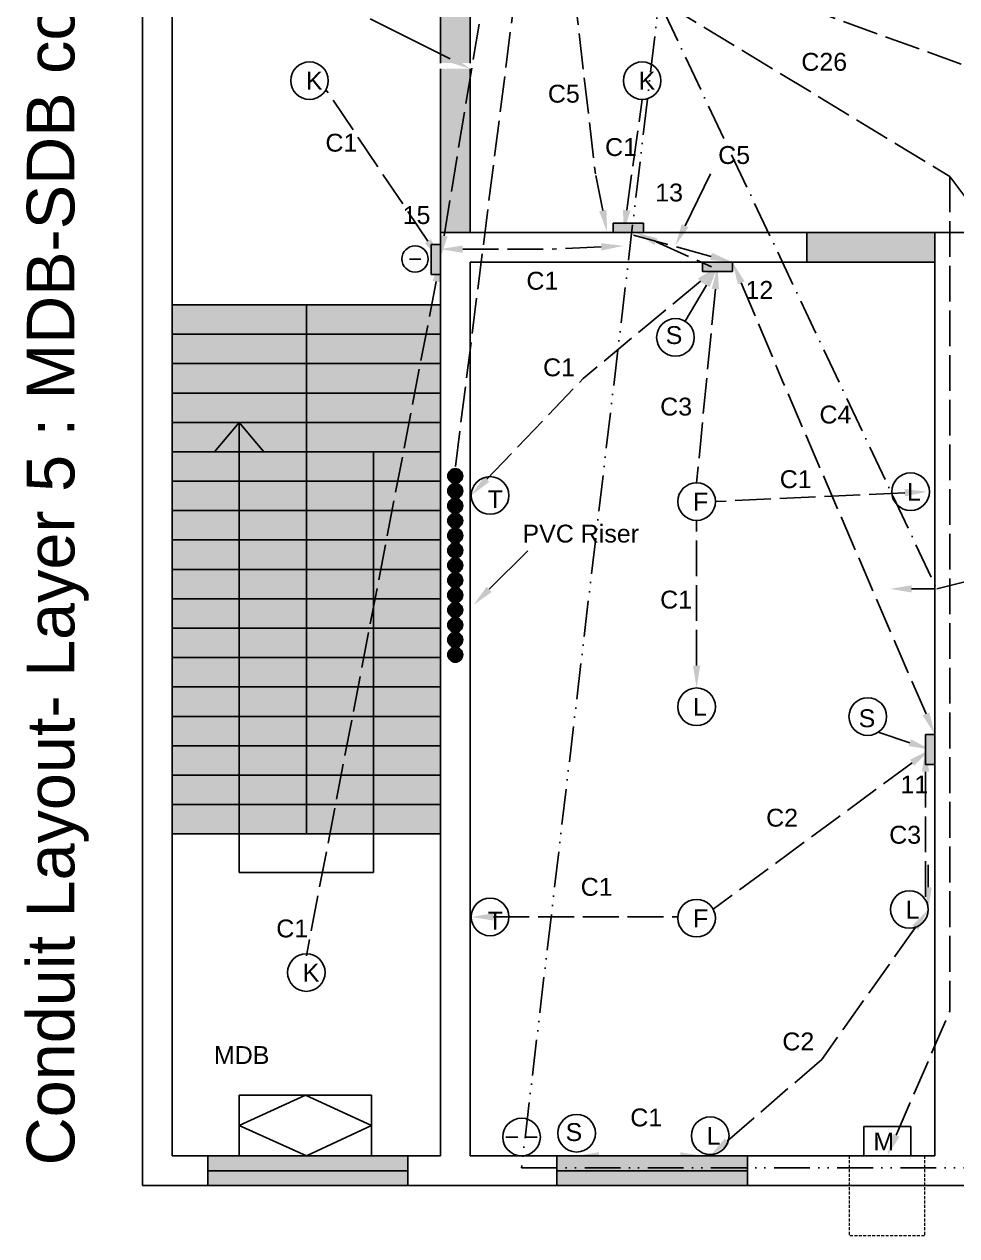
# Model space of a CAD drawing. Header units: inches. Extents: x 1145 to 1703, y 2157 to 3002.
# Drawn here: x 1145.2 to 1458.3, y 2181.8 to 2588.6 of the extents above; entities that cross this region are included whole.
import ezdxf
from ezdxf import colors
from ezdxf.entities.mleader import LeaderData, LeaderLine
from ezdxf.math import Vec2, Vec3

# ---------------------------------------------------------------- set-up
doc = ezdxf.new("R2010")
doc.units = ezdxf.units.IN
doc.header["$MEASUREMENT"] = 0
for name, pattern in [('ACAD_ISO02W100', [15, 12, -3]), ('ACAD_ISO10W100', [18, 12, -3, 0, -3]), ('ACAD_ISO12W100', [21, 12, -3, 0, -3, 0, -3]), ('DASHEDX2', [1.5, 1, -0.5])]:
    doc.linetypes.add(name, pattern=pattern)
doc.layers.add('Layer1', color=7, linetype='DASHEDX2', lineweight=5)
for name, color, linetype in [('pvc', 181, 'ACAD_ISO02W100'), ('tel', 53, 'ACAD_ISO10W100'), ('tv', 151, 'ACAD_ISO12W100')]:
    doc.layers.add(name, color=color, linetype=linetype)
doc.styles.get("Standard").update_dxf_attribs({"font": 'arial.ttf'})

# ---------------------------------------------------------------- blocks, each defined once
blk = doc.blocks.new('*U18')
blk.add_circle((0, 0), 2.5)
blk = doc.blocks.new('*U19')
at = {"color": 0, "linetype": 'ByBlock', "lineweight": -2, "transparency": 16777216}
for p in [(0, 60), (0, 55), (0, 50), (0, 45), (0, 40), (0, 35), (0, 30), (0, 25), (0, 20), (0, 15), (0, 10), (0, 5), (0, 0)]:
    blk.add_blockref('*U18', p, dxfattribs=at)

msp = doc.modelspace()

# ---------------------------------------------------------------- hatches: boundary and pattern name
at = {"true_color": 0x727430}
h = msp.add_hatch(color=67, dxfattribs=at)
h.dxf.hatch_style = 1
h.paths.add_polyline_path([(1294.93, 2573.59), (1284.93, 2573.59), (1284.93, 2518.66), (1294.93, 2518.66)])
h.paths.add_polyline_path([(1294.93, 2597.66), (1284.93, 2597.66), (1284.93, 2575.5), (1294.93, 2575.5)])
at = {"true_color": 0x939598}
h = msp.add_hatch(color=252, dxfattribs=at)
h.dxf.hatch_style = 1
h.paths.add_polyline_path([(1342.99, 2521.79), (1342.99, 2518.66), (1353.07, 2518.66), (1353.07, 2521.79)])
at = {"true_color": 0x727430}
h = msp.add_hatch(color=67, dxfattribs=at)
h.dxf.hatch_style = 1
h.paths.add_polyline_path([(1450.93, 2518.66), (1407.93, 2518.66), (1407.93, 2508.66), (1441.57, 2508.66), (1450.93, 2508.66), (1450.93, 2513.66)])
at = {"true_color": 0x939598}
h = msp.add_hatch(color=252, dxfattribs=at)
h.dxf.hatch_style = 1
h.paths.add_polyline_path([(1281.8, 2504.5), (1284.93, 2504.5), (1284.93, 2514.59), (1281.8, 2514.59)])
h = msp.add_hatch(color=252, dxfattribs=at)
h.dxf.hatch_style = 1
h.paths.add_polyline_path([(1383.02, 2505.54), (1383.02, 2508.66), (1372.93, 2508.66), (1372.93, 2505.54)])
h = msp.add_hatch(color=252, dxfattribs=at)
h.dxf.hatch_style = 1
h.paths.add_polyline_path([(1239.93, 2494.36), (1194.93, 2494.36), (1194.93, 2484.49), (1239.93, 2484.49)])
h.paths.add_polyline_path([(1284.93, 2494.36), (1239.93, 2494.36), (1239.93, 2484.49), (1284.93, 2484.49)])
h.paths.add_polyline_path([(1284.93, 2484.49), (1239.93, 2484.49), (1239.93, 2474.62), (1284.93, 2474.62)])
h.paths.add_polyline_path([(1284.93, 2474.62), (1239.93, 2474.62), (1239.93, 2464.75), (1284.93, 2464.75)])
h.paths.add_polyline_path([(1284.93, 2464.75), (1239.93, 2464.75), (1239.93, 2454.88), (1284.93, 2454.88)])
h.paths.add_polyline_path([(1284.93, 2454.88), (1239.93, 2454.88), (1239.93, 2445.01), (1284.93, 2445.01)])
h.paths.add_polyline_path([(1262.43, 2445.01), (1239.93, 2445.01), (1239.93, 2435.14), (1262.43, 2435.14)])
h.paths.add_polyline_path([(1284.93, 2445.01), (1262.43, 2445.01), (1262.43, 2435.14), (1284.93, 2435.14)])
h.paths.add_polyline_path([(1239.93, 2445.01), (1217.43, 2445.01), (1217.43, 2435.14), (1239.93, 2435.14)])
h.paths.add_polyline_path([(1239.93, 2454.88), (1217.43, 2454.88), (1225.71, 2445.01), (1239.93, 2445.01)])
h.paths.add_polyline_path([(1239.93, 2464.75), (1194.93, 2464.75), (1194.93, 2454.88), (1239.93, 2454.88)])
h.paths.add_polyline_path([(1239.93, 2474.62), (1194.93, 2474.62), (1194.93, 2464.75), (1239.93, 2464.75)])
h.paths.add_polyline_path([(1239.93, 2484.49), (1194.93, 2484.49), (1194.93, 2474.62), (1239.93, 2474.62)])
h.paths.add_polyline_path([(1217.43, 2454.88), (1194.93, 2454.88), (1194.93, 2445.01), (1209.14, 2445.01)])
h.paths.add_polyline_path([(1217.43, 2445.01), (1194.93, 2445.01), (1194.93, 2435.14), (1217.43, 2435.14)])
h.paths.add_polyline_path([(1217.43, 2435.14), (1194.93, 2435.14), (1194.93, 2425.28), (1217.43, 2425.28)])
h.paths.add_polyline_path([(1239.93, 2435.14), (1217.43, 2435.14), (1217.43, 2425.28), (1239.93, 2425.28)])
h.paths.add_polyline_path([(1262.43, 2435.14), (1239.93, 2435.14), (1239.93, 2425.28), (1262.43, 2425.28)])
h.paths.add_polyline_path([(1284.93, 2435.14), (1262.43, 2435.14), (1262.43, 2425.28), (1284.93, 2425.28)])
h.paths.add_polyline_path([(1284.93, 2425.28), (1262.43, 2425.28), (1262.43, 2415.41), (1284.93, 2415.41)])
h.paths.add_polyline_path([(1262.43, 2425.28), (1239.93, 2425.28), (1239.93, 2415.41), (1262.43, 2415.41)])
h.paths.add_polyline_path([(1239.93, 2425.28), (1217.43, 2425.28), (1217.43, 2415.41), (1239.93, 2415.41)])
h.paths.add_polyline_path([(1217.43, 2425.28), (1194.93, 2425.28), (1194.93, 2415.41), (1217.43, 2415.41)])
h.paths.add_polyline_path([(1217.43, 2415.41), (1194.93, 2415.41), (1194.93, 2405.54), (1217.43, 2405.54)])
h.paths.add_polyline_path([(1239.93, 2415.41), (1217.43, 2415.41), (1217.43, 2405.54), (1239.93, 2405.54)])
h.paths.add_polyline_path([(1262.43, 2415.41), (1239.93, 2415.41), (1239.93, 2405.54), (1262.43, 2405.54)])
h.paths.add_polyline_path([(1284.93, 2415.41), (1262.43, 2415.41), (1262.43, 2405.54), (1284.93, 2405.54)])
h.paths.add_polyline_path([(1217.43, 2405.54), (1194.93, 2405.54), (1194.93, 2395.67), (1217.43, 2395.67)])
h.paths.add_polyline_path([(1217.43, 2395.67), (1194.93, 2395.67), (1194.93, 2385.8), (1217.43, 2385.8)])
h.paths.add_polyline_path([(1217.43, 2385.8), (1194.93, 2385.8), (1194.93, 2375.93), (1217.43, 2375.93)])
h.paths.add_polyline_path([(1217.43, 2375.93), (1194.93, 2375.93), (1194.93, 2366.06), (1217.43, 2366.06)])
h.paths.add_polyline_path([(1217.43, 2356.19), (1194.93, 2356.19), (1194.93, 2346.32), (1217.43, 2346.32)])
h.paths.add_polyline_path([(1217.43, 2366.06), (1194.93, 2366.06), (1194.93, 2356.19), (1217.43, 2356.19)])
h.paths.add_polyline_path([(1217.43, 2346.32), (1194.93, 2346.32), (1194.93, 2336.45), (1217.43, 2336.45)])
h.paths.add_polyline_path([(1217.43, 2336.45), (1194.93, 2336.45), (1194.93, 2326.58), (1217.43, 2326.58)])
h.paths.add_polyline_path([(1217.43, 2326.58), (1194.93, 2326.58), (1194.93, 2316.71), (1217.43, 2316.71)])
h.paths.add_polyline_path([(1239.93, 2326.58), (1217.43, 2326.58), (1217.43, 2316.71), (1239.93, 2316.71)])
h.paths.add_polyline_path([(1239.93, 2336.45), (1217.43, 2336.45), (1217.43, 2326.58), (1239.93, 2326.58)])
h.paths.add_polyline_path([(1239.93, 2346.32), (1217.43, 2346.32), (1217.43, 2336.45), (1239.93, 2336.45)])
h.paths.add_polyline_path([(1239.93, 2356.19), (1217.43, 2356.19), (1217.43, 2346.32), (1239.93, 2346.32)])
h.paths.add_polyline_path([(1239.93, 2366.06), (1217.43, 2366.06), (1217.43, 2356.19), (1239.93, 2356.19)])
h.paths.add_polyline_path([(1239.93, 2375.93), (1217.43, 2375.93), (1217.43, 2366.06), (1239.93, 2366.06)])
h.paths.add_polyline_path([(1239.93, 2385.8), (1217.43, 2385.8), (1217.43, 2375.93), (1239.93, 2375.93)])
h.paths.add_polyline_path([(1239.93, 2405.54), (1217.43, 2405.54), (1217.43, 2395.67), (1239.93, 2395.67)])
h.paths.add_polyline_path([(1239.93, 2395.67), (1217.43, 2395.67), (1217.43, 2385.8), (1239.93, 2385.8)])
h.paths.add_polyline_path([(1262.43, 2395.67), (1239.93, 2395.67), (1239.93, 2385.8), (1262.43, 2385.8)])
h.paths.add_polyline_path([(1262.43, 2405.54), (1239.93, 2405.54), (1239.93, 2395.67), (1262.43, 2395.67)])
h.paths.add_polyline_path([(1284.93, 2405.54), (1262.43, 2405.54), (1262.43, 2395.67), (1284.93, 2395.67)])
h.paths.add_polyline_path([(1284.93, 2395.67), (1262.43, 2395.67), (1262.43, 2385.8), (1284.93, 2385.8)])
h.paths.add_polyline_path([(1284.93, 2385.8), (1262.43, 2385.8), (1262.43, 2375.93), (1284.93, 2375.93)])
h.paths.add_polyline_path([(1284.93, 2375.93), (1262.43, 2375.93), (1262.43, 2366.06), (1284.93, 2366.06)])
h.paths.add_polyline_path([(1262.43, 2375.93), (1239.93, 2375.93), (1239.93, 2366.06), (1262.43, 2366.06)])
h.paths.add_polyline_path([(1262.43, 2385.8), (1239.93, 2385.8), (1239.93, 2375.93), (1262.43, 2375.93)])
h.paths.add_polyline_path([(1262.43, 2366.06), (1239.93, 2366.06), (1239.93, 2356.19), (1262.43, 2356.19)])
h.paths.add_polyline_path([(1284.93, 2366.06), (1262.43, 2366.06), (1262.43, 2356.19), (1284.93, 2356.19)])
h.paths.add_polyline_path([(1284.93, 2356.19), (1262.43, 2356.19), (1262.43, 2346.32), (1284.93, 2346.32)])
h.paths.add_polyline_path([(1262.43, 2356.19), (1239.93, 2356.19), (1239.93, 2346.32), (1262.43, 2346.32)])
h.paths.add_polyline_path([(1262.43, 2336.45), (1239.93, 2336.45), (1239.93, 2326.58), (1262.43, 2326.58)])
h.paths.add_polyline_path([(1262.43, 2346.32), (1239.93, 2346.32), (1239.93, 2336.45), (1262.43, 2336.45)])
h.paths.add_polyline_path([(1284.93, 2346.32), (1262.43, 2346.32), (1262.43, 2336.45), (1284.93, 2336.45)])
h.paths.add_polyline_path([(1284.93, 2336.45), (1262.43, 2336.45), (1262.43, 2326.58), (1284.93, 2326.58)])
h.paths.add_polyline_path([(1284.93, 2326.58), (1262.43, 2326.58), (1262.43, 2316.71), (1284.93, 2316.71)])
h.paths.add_polyline_path([(1262.43, 2326.58), (1239.93, 2326.58), (1239.93, 2316.71), (1262.43, 2316.71)])
h = msp.add_hatch(color=256)
h.dxf.hatch_style = 1
h.paths.add_polyline_path([(1217.43, 2454.88), (1209.14, 2445.01), (1217.43, 2445.01)])
h.paths.add_polyline_path([(1217.43, 2454.88), (1217.43, 2445.01), (1225.71, 2445.01)])
h = msp.add_hatch()
h.set_pattern_fill('ANSI31', color=223)
h.paths.add_polyline_path([(1287.43, 2436.89, 1), (1292.43, 2436.89, 1)])
h.paths.add_polyline_path([(1287.43, 2431.89, 1), (1292.43, 2431.89, 1)])
h.paths.add_polyline_path([(1292.43, 2426.89, 1), (1287.43, 2426.89, 1)])
h.paths.add_polyline_path([(1287.43, 2416.89, 1), (1292.43, 2416.89, 1)])
h.paths.add_polyline_path([(1292.43, 2421.89, 1), (1287.43, 2421.89, 1)])
h.paths.add_polyline_path([(1287.43, 2411.89, 1), (1292.43, 2411.89, 1)])
h.paths.add_polyline_path([(1292.43, 2406.89, 1), (1287.43, 2406.89, 1)])
h.paths.add_polyline_path([(1287.43, 2401.89, 1), (1292.43, 2401.89, 1)])
h.paths.add_polyline_path([(1287.43, 2396.89, 1), (1292.43, 2396.89, 1)])
h.paths.add_polyline_path([(1292.43, 2391.89, 1), (1287.43, 2391.89, 1)])
h.paths.add_polyline_path([(1292.43, 2386.89, 1), (1287.43, 2386.89, 1)])
h.paths.add_polyline_path([(1287.43, 2381.89, 1), (1292.43, 2381.89, 1)])
h.paths.add_polyline_path([(1292.43, 2376.89, 1), (1287.43, 2376.89, 1)])
at = {"true_color": 0xa953a0}
h = msp.add_hatch(dxfattribs=at)
h.set_pattern_fill('ANSI31', color=215)
h.paths.add_polyline_path([(1287.43, 2436.89, 1), (1292.43, 2436.89, 1)])
at = {"true_color": 0x939598}
h = msp.add_hatch(color=252, dxfattribs=at)
h.dxf.hatch_style = 1
h.paths.add_polyline_path([(1447.8, 2340.05), (1450.93, 2340.05), (1450.93, 2350.13), (1447.8, 2350.13)])
at = {"true_color": 0x7aafdf}
h = msp.add_hatch(color=143, dxfattribs=at)
h.dxf.hatch_style = 1
h.paths.add_polyline_path([(1273.95, 2203.66), (1206.83, 2203.66), (1206.83, 2198.66), (1273.95, 2198.66)])
h.paths.add_polyline_path([(1273.95, 2208.66), (1206.83, 2208.66), (1206.83, 2203.66), (1273.95, 2203.66)])
h = msp.add_hatch(color=143, dxfattribs=at)
h.dxf.hatch_style = 1
h.paths.add_polyline_path([(1388.06, 2208.66), (1323.97, 2208.66), (1323.97, 2203.66), (1388.06, 2203.66)])
h.paths.add_polyline_path([(1388.06, 2203.66), (1323.97, 2203.66), (1323.97, 2198.66), (1388.06, 2198.66)])

# ---------------------------------------------------------------- linework, layer by layer
for p, q in [((1184.93, 2198.66), (1184.93, 2721.66)), ((1194.93, 2208.66), (1194.93, 2711.66)), ((1284.93, 2597.66), (1284.93, 2575.5)), ((1294.93, 2597.66), (1294.93, 2575.5)), ((1284.93, 2573.59), (1284.93, 2518.66)), ((1294.93, 2573.59), (1294.93, 2518.66)), ((1284.93, 2518.66), (1284.93, 2208.66)), ((1284.93, 2518.66), (1407.93, 2518.66)), ((1342.99, 2521.79), (1342.99, 2518.66)), ((1342.99, 2521.79), (1353.07, 2521.79)), ((1353.07, 2518.66), (1353.07, 2521.79)), ((1407.93, 2518.66), (1407.93, 2508.66)), ((1450.93, 2518.66), (1407.93, 2518.66)), ((1450.93, 2513.66), (1450.93, 2518.66)), ((1450.93, 2518.66), (1460.93, 2518.66)), ((1284.93, 2514.59), (1281.8, 2514.59)), ((1281.8, 2504.5), (1281.8, 2514.59)), ((1274.6, 2509.74), (1278.37, 2509.74)), ((1450.93, 2503.66), (1450.93, 2513.66)), ((1294.93, 2508.66), (1294.93, 2208.66)), ((1294.93, 2508.66), (1407.93, 2508.66)), ((1372.93, 2508.66), (1372.93, 2505.54)), ((1383.02, 2505.54), (1372.93, 2505.54)), ((1383.02, 2505.54), (1383.02, 2508.66)), ((1450.93, 2508.66), (1407.93, 2508.66)), ((1407.93, 2508.66), (1441.57, 2508.66)), ((1441.57, 2508.66), (1407.93, 2508.66)), ((1281.8, 2504.5), (1284.93, 2504.5)), ((1450.93, 2503.66), (1450.93, 2208.66)), ((1239.93, 2494.36), (1194.93, 2494.36)), ((1239.93, 2494.36), (1239.93, 2316.71)), ((1284.93, 2494.36), (1239.93, 2494.36)), ((1239.93, 2484.49), (1194.93, 2484.49)), ((1284.93, 2484.49), (1239.93, 2484.49)), ((1239.93, 2474.62), (1194.93, 2474.62)), ((1284.93, 2474.62), (1239.93, 2474.62)), ((1239.93, 2464.75), (1194.93, 2464.75)), ((1284.93, 2464.75), (1239.93, 2464.75)), ((1239.93, 2454.88), (1194.93, 2454.88)), ((1217.43, 2454.88), (1209.14, 2445.01)), ((1217.43, 2303.77), (1217.43, 2454.88)), ((1217.43, 2454.88), (1225.71, 2445.01)), ((1217.43, 2454.88), (1217.43, 2445.01)), ((1217.43, 2454.88), (1217.43, 2445.01)), ((1284.93, 2454.88), (1239.93, 2454.88)), ((1239.93, 2445.01), (1194.93, 2445.01)), ((1284.93, 2445.01), (1239.93, 2445.01)), ((1262.43, 2445.01), (1262.43, 2303.77)), ((1239.93, 2435.14), (1194.93, 2435.14)), ((1284.93, 2435.14), (1239.93, 2435.14)), ((1239.93, 2425.28), (1194.93, 2425.28)), ((1284.93, 2425.28), (1239.93, 2425.28)), ((1239.93, 2415.41), (1194.93, 2415.41)), ((1284.93, 2415.41), (1239.93, 2415.41)), ((1239.93, 2405.54), (1194.93, 2405.54)), ((1284.93, 2405.54), (1239.93, 2405.54)), ((1239.93, 2395.67), (1194.93, 2395.67)), ((1284.93, 2395.67), (1239.93, 2395.67)), ((1239.93, 2385.8), (1194.93, 2385.8)), ((1284.93, 2385.8), (1239.93, 2385.8)), ((1239.93, 2375.93), (1194.93, 2375.93)), ((1284.93, 2375.93), (1239.93, 2375.93)), ((1239.93, 2366.06), (1194.93, 2366.06)), ((1284.93, 2366.06), (1239.93, 2366.06)), ((1239.93, 2356.19), (1194.93, 2356.19)), ((1284.93, 2356.19), (1239.93, 2356.19)), ((1450.93, 2350.13), (1447.8, 2350.13)), ((1447.8, 2340.05), (1447.8, 2350.13)), ((1239.93, 2346.32), (1194.93, 2346.32)), ((1284.93, 2346.32), (1239.93, 2346.32)), ((1447.8, 2340.05), (1450.93, 2340.05)), ((1239.93, 2336.45), (1194.93, 2336.45)), ((1284.93, 2336.45), (1239.93, 2336.45)), ((1239.93, 2326.58), (1194.93, 2326.58)), ((1284.93, 2326.58), (1239.93, 2326.58)), ((1239.93, 2316.71), (1194.93, 2316.71)), ((1284.93, 2316.71), (1239.93, 2316.71)), ((1262.43, 2303.77), (1217.43, 2303.77)), ((1261.79, 2228.99), (1217.43, 2228.99)), ((1217.43, 2228.99), (1217.43, 2208.66)), ((1239.61, 2228.99), (1217.43, 2218.83)), ((1261.79, 2218.83), (1239.61, 2228.99)), ((1261.79, 2208.66), (1261.79, 2228.99)), ((1217.43, 2218.83), (1239.93, 2208.66)), ((1239.93, 2208.66), (1261.79, 2218.83)), ((1427.06, 2208.66), (1427.06, 2218.52)), ((1427.06, 2218.52), (1442.88, 2218.52)), ((1442.88, 2218.52), (1442.88, 2208.66)), ((1306.94, 2214.97), (1310.93, 2214.97)), ((1313.4, 2214.97), (1317.39, 2214.97)), ((1194.93, 2208.66), (1284.93, 2208.66)), ((1206.83, 2208.66), (1206.83, 2198.66)), ((1273.95, 2208.66), (1273.95, 2198.66)), ((1294.93, 2208.66), (1450.93, 2208.66)), ((1323.97, 2198.66), (1323.97, 2208.66)), ((1388.06, 2198.66), (1388.06, 2208.66)), ((1206.83, 2203.66), (1273.95, 2203.66)), ((1323.97, 2203.66), (1388.06, 2203.66)), ((1684.93, 2198.66), (1184.93, 2198.66))]:
    msp.add_line(p, q)
at = {"color": 92, "linetype": 'ACAD_ISO02W100', "lineweight": -2}
msp.add_lwpolyline([(1455.93, 2537.46), (1455.93, 2257.25)], dxfattribs=at)
at = {"linetype": 'ByBlock', "lineweight": -2}
for points in [[(1374.29, 2500.92), (1367.08, 2488.84)], [(1443.1, 2398.99), (1450.93, 2398.99)], [(1442.53, 2347.35), (1431.91, 2350.86)]]:
    msp.add_lwpolyline(points, dxfattribs=at)
for centre, radius in [((1240.98, 2569.61), 6.31), ((1352.68, 2569.61), 6.31), ((1276.43, 2509.74), 4.42), ((1363.85, 2483.42), 6.31), ((1301.6, 2430.37), 6.31), ((1442.79, 2431.62), 6.31), ((1370.95, 2428.3), 6.31), ((1370.95, 2359.41), 6.31), ((1428.41, 2356.11), 6.31), ((1301.6, 2288.86), 6.31), ((1370.95, 2288.45), 6.31), ((1442.37, 2291.35), 6.31), ((1239.93, 2270.19), 6.31), ((1312.18, 2214.97), 6.31), ((1330.67, 2216.24), 6.31), ((1375.52, 2215.41), 6.31)]:
    msp.add_circle(centre, radius)
for points in [[(1373.26, 2501.53), (1377.97, 2507.1), (1375.32, 2500.3)], [(1443.1, 2397.79), (1435.9, 2398.99), (1443.1, 2400.19)], [(1442.91, 2348.49), (1449.36, 2345.09), (1442.15, 2346.21)]]:
    msp.add_solid(points)
at = {"layer": 'Layer1'}
for p, q in [((1422.14, 2208.66), (1422.14, 2181.82)), ((1447.42, 2208.66), (1447.42, 2181.82)), ((1447.42, 2181.82), (1422.14, 2181.82))]:
    msp.add_line(p, q, dxfattribs=at)
at = {"layer": 'pvc'}
msp.add_line((1312.16, 2615.68), (1289.93, 2439.89), dxfattribs=at)
at = {"layer": 'tel'}
for p, q in [((1344, 2626.54), (1451.6, 2398.99)), ((1451.6, 2398.99), (1652.41, 2448.66))]:
    msp.add_line(p, q, dxfattribs=at)
at = {"layer": 'tv'}
for p, q in [((1361.88, 2626.54), (1312.18, 2204.66)), ((1312.18, 2204.66), (1544.18, 2204.66))]:
    msp.add_line(p, q, dxfattribs=at)

# ---------------------------------------------------------------- block references
msp.add_blockref('*U19', (1289.93, 2376.89))

# ---------------------------------------------------------------- texts
at = {"insert": (1146.08, 2205.44), "char_height": 16, "attachment_point": 1, "rotation": 90}
msp.add_mtext_dynamic_manual_height_columns('Conduit Layout- Layer 5 : MDB-SDB connection & wiring for surge arrester', width=750.4974, gutter_width=1, heights=[40.95], dxfattribs=at)
at = {"char_height": 6}
for s, width, heights, insert, attachment_point in [('{\\C116;\\c3434259;C26}', 8.5023, [0], (1406.1, 2578.94), 1), ('K', 8.5023, [0], (1239.77, 2572.58), 1), ('K', 8.5023, [0], (1351.47, 2572.58), 1), ('{\\C244;\\c1973145;C5}', 8.5023, [0], (1321.02, 2568.24), 1), ('C1', 8.5023, [0], (1246.34, 2551.79), 1), ('C1', 8.5023, [0], (1340.22, 2550.32), 1), ('{\\C244;\\c1973145;C5}', 8.5023, [0], (1378.19, 2547.65), 1), ('{\\C244;\\c1973145;13}', 8.5023, [0], (1357.06, 2535.06), 1), ('{\\C244;\\c1973145;15}', 8.5023, [0], (1272.26, 2527.48), 1), ('{\\C244;\\c1973145;C1}', 8.5023, [6.2], (1313.81, 2505.44), 1), ('{\\C244;\\c1973145;12}', 8.5023, [0], (1387.34, 2502.36), 1), ('S', 8.5023, [0], (1360.57, 2487.2), 1), ('C1', 8.5023, [0], (1319.41, 2476.37), 1), ('C3', 8.5023, [0], (1358.71, 2463.19), 1), ('{\\C244;\\c1973145;C4}', 8.5023, [0], (1412.19, 2460.52), 1), ('C1', 8.5023, [0], (1398.87, 2438.82), 1), ('L', 8.5023, [0], (1441.58, 2434.59), 1), ('T', 8.5023, [0], (1300.81, 2432.1), 1), ('F', 8.5023, [0], (1369.74, 2431.27), 1), ('PVC Riser', 40.5732, [10.57], (1312.5, 2420.55), 1), ('C1', 8.5023, [0], (1358.71, 2398.39), 1), ('L', 8.5023, [0], (1369.74, 2362.38), 1), ('S', 8.5023, [0], (1425.35, 2358.56), 1), ('{\\C244;\\c1973145;11}', 8.5023, [0], (1439.39, 2336.32), 1), ('C2', 8.5023, [0], (1394.29, 2325.18), 1), ('C3', 8.5023, [0], (1435.6, 2319.45), 1), ('C1', 8.5023, [0], (1332.04, 2301.95), 1), ('L', 8.5023, [0], (1441.16, 2294.33), 1), ('T', 8.5023, [0], (1300.81, 2290.59), 1), ('F', 8.5023, [0], (1369.74, 2291.42), 1), ('C1', 8.5023, [0], (1229.84, 2287.99), 1), ('K', 8.5023, [0], (1238.72, 2273.16), 1), ('C2', 8.5023, [0], (1399.74, 2250.06), 1), ('{\\C244;\\c1973145;MDB}', 8.5023, [0], (1208.91, 2245.48), 1), ('C1', 8.5023, [0], (1348.68, 2224.54), 1), ('S', 8.5023, [0], (1326.97, 2219.63), 1), ('L', 8.5023, [0], (1374.31, 2218.39), 1), ('{\\C116;\\c3434259;M}', 11.8242, [3.51], (1430.3, 2210.45), 7)]:
    msp.add_mtext_dynamic_manual_height_columns(s, width=width, gutter_width=1, heights=heights, dxfattribs=dict(at, insert=insert, attachment_point=attachment_point))

# ---------------------------------------------------------------- leaders
ml = msp.add_multileader_mtext('Standard')
ml.set_content('')
ml.set_leader_properties(color=92, linetype='ACAD_ISO02W100')
ml.build(insert=Vec2(0, 0))
ml.multileader.update_dxf_attribs({"has_dogleg": 0, "dogleg_length": 0.36, "arrow_head_size": 7.5, "scale": 30})
ctx = ml.context
ctx.base_point, ctx.scale, ctx.char_height, ctx.arrow_head_size, ctx.landing_gap_size, ctx.plane_origin = Vec3(1445.49, 2537.46), 30, 5.4, 7.5, 2.7, Vec3(1315.66, 2622.67)
notes = []
notes.append((ctx, [(0, (1, 1, 0), (1445.13, 2537.46), (1, 0), 10.8, [(0, [(1315.66, 2622.67)], 0, [])])]))
ctx.mtext, ml.multileader.dxf.content_type = None, 0
ml = msp.add_multileader_mtext('Standard')
ml.set_content('')
ml.set_leader_properties(color=242, linetype='ACAD_ISO02W100')
ml.build(insert=Vec2(0, 0))
ml.multileader.update_dxf_attribs({"has_dogleg": 0, "dogleg_length": 0.36, "arrow_head_size": 7.5, "scale": 30})
ctx = ml.context
ctx.base_point, ctx.scale, ctx.char_height, ctx.arrow_head_size, ctx.landing_gap_size, ctx.plane_origin = Vec3(1328.55, 2538.36), 30, 5.4, 7.5, 2.7, Vec3(1327.17, 2622.67)
notes.append((ctx, [(0, (1, 1, 0), (1326.19, 2538.36), (1, 0), 10.8, [(0, [(1327.17, 2622.67)], 0, [])])]))
ctx.mtext, ml.multileader.dxf.content_type = None, 0
ml = msp.add_multileader_mtext('Standard')
ml.set_content('')
ml.set_leader_properties(color=242, linetype='ACAD_ISO02W100')
ml.build(insert=Vec2(0, 0))
ml.multileader.update_dxf_attribs({"has_dogleg": 0, "dogleg_length": 0.36, "arrow_head_size": 7.5, "scale": 30})
ctx = ml.context
ctx.base_point, ctx.scale, ctx.char_height, ctx.arrow_head_size, ctx.landing_gap_size, ctx.plane_origin = Vec3(1497.09, 2557.16), 30, 5.4, 7.5, 2.7, Vec3(1328.63, 2622.67)
notes.append((ctx, [(0, (1, 1, 0), (1498.73, 2557.16), (1, 0), 10.8, [(0, [(1328.63, 2622.67)], 0, [])])]))
ctx.mtext, ml.multileader.dxf.content_type = None, 0
ml = msp.add_multileader_mtext('Standard')
ml.set_content('')
ml.set_leader_properties(color=4, linetype='ACAD_ISO02W100')
ml.build(insert=Vec2(0, 0))
ml.multileader.update_dxf_attribs({"has_dogleg": 0, "dogleg_length": 0.36, "arrow_head_size": 7.5, "scale": 30})
ctx = ml.context
ctx.base_point, ctx.scale, ctx.char_height, ctx.arrow_head_size, ctx.landing_gap_size, ctx.plane_origin = Vec3(1288.37, 2594.25), 30, 5.4, 7.5, 2.7, Vec3(1284.93, 2510.16)
notes.append((ctx, [(0, (1, 1, 0), (1288.11, 2594.48), (1, 0), 10.8, [(0, [(1284.93, 2510.16)], 0, [])])]))
ctx.mtext, ml.multileader.dxf.content_type = None, 0
ml = msp.add_multileader_mtext('Standard')
ml.set_content('')
ml.set_leader_properties(color=4, linetype='ByLayer')
ml.build(insert=Vec2(0, 0))
ml.multileader.update_dxf_attribs({"has_dogleg": 0, "dogleg_length": 0.36, "arrow_head_size": 7.5, "scale": 30})
ctx = ml.context
ctx.base_point, ctx.scale, ctx.char_height, ctx.arrow_head_size, ctx.landing_gap_size, ctx.plane_origin = Vec3(1261.33, 2590.4), 30, 5.4, 7.5, 2.7, Vec3(1294.93, 2573.59)
notes.append((ctx, [(0, (1, 1, 0), (1272.13, 2590.4), (-1, 0), 10.8, [(0, [(1294.93, 2573.59)], 0, [])])]))
ctx.mtext, ml.multileader.dxf.content_type = None, 0
ml = msp.add_multileader_mtext('Standard')
ml.set_content('')
ml.set_leader_properties(linetype='ACAD_ISO02W100')
ml.build(insert=Vec2(0, 0))
ml.multileader.update_dxf_attribs({"has_dogleg": 0, "dogleg_length": 0.36, "arrow_head_size": 7.5, "scale": 30})
ctx = ml.context
ctx.base_point, ctx.scale, ctx.char_height, ctx.arrow_head_size, ctx.landing_gap_size, ctx.plane_origin = Vec3(1257.67, 2566.58), 30, 5.4, 7.5, 2.7, Vec3(1284.93, 2509.55)
notes.append((ctx, [(0, (1, 1, 0), (1257.31, 2566.58), (-1, 0), 10.8, [(0, [(1284.93, 2509.55)], 0, [])])]))
ctx.mtext, ml.multileader.dxf.content_type = None, 0
ml = msp.add_multileader_mtext('Standard')
ml.set_content('')
ml.set_leader_properties(linetype='ACAD_ISO02W100')
ml.build(insert=Vec2(0, 0))
ml.multileader.update_dxf_attribs({"has_dogleg": 0, "dogleg_length": 0.36, "arrow_head_size": 7.5, "scale": 30})
ctx = ml.context
ctx.base_point, ctx.scale, ctx.char_height, ctx.arrow_head_size, ctx.landing_gap_size, ctx.plane_origin = Vec3(1342.24, 2563.31), 30, 5.4, 7.5, 2.7, Vec3(1346.43, 2518.66)
notes.append((ctx, [(0, (1, 1, 0), (1341.88, 2563.31), (1, 0), 10.8, [(0, [(1346.43, 2518.66)], 0, [])])]))
ctx.mtext, ml.multileader.dxf.content_type = None, 0
ml = msp.add_multileader_mtext('Standard')
ml.set_content('')
ml.set_leader_properties(color=242, linetype='ACAD_ISO02W100')
ml.build(insert=Vec2(0, 0))
ml.multileader.update_dxf_attribs({"has_dogleg": 0, "dogleg_length": 0.36, "arrow_head_size": 7.5, "scale": 30})
ctx = ml.context
ctx.base_point, ctx.scale, ctx.char_height, ctx.arrow_head_size, ctx.landing_gap_size, ctx.plane_origin = Vec3(1348.15, 2541.86), 30, 5.4, 7.5, 2.7, Vec3(1340.93, 2518.66)
notes.append((ctx, [(0, (1, 1, 0), (1347.79, 2538.36), (-1, 0), 10.8, [(0, [(1340.93, 2518.66)], 0, [])])]))
ctx.mtext, ml.multileader.dxf.content_type = None, 0
ml = msp.add_multileader_mtext('Standard')
ml.set_content('')
ml.set_leader_properties(color=242, linetype='ByLayer')
ml.build(insert=Vec2(0, 0))
ml.multileader.update_dxf_attribs({"has_dogleg": 0, "dogleg_length": 0.36, "arrow_head_size": 7.5, "scale": 30})
ctx = ml.context
ctx.base_point, ctx.scale, ctx.char_height, ctx.arrow_head_size, ctx.landing_gap_size, ctx.plane_origin = Vec3(1375.62, 2538.36), 30, 5.4, 7.5, 2.7, Vec3(1363.77, 2514.17)
notes.append((ctx, [(0, (1, 1, 0), (1364.82, 2538.36), (1, 0), 10.8, [(0, [(1363.77, 2514.17)], 0, [])])]))
ctx.mtext, ml.multileader.dxf.content_type = None, 0
ml = msp.add_multileader_mtext('Standard')
ml.set_content('')
ml.set_leader_properties(color=92, linetype='ACAD_ISO02W100')
ml.build(insert=Vec2(0, 0))
ml.multileader.update_dxf_attribs({"has_dogleg": 0, "dogleg_length": 0.36, "arrow_head_size": 7.5, "scale": 30})
ctx = ml.context
ctx.base_point, ctx.scale, ctx.char_height, ctx.arrow_head_size, ctx.landing_gap_size, ctx.plane_origin = Vec3(1463.94, 2537.46), 30, 5.4, 7.5, 2.7, Vec3(1673.14, 2248.49)
notes.append((ctx, [(0, (1, 1, 0), (1466.73, 2537.46), (-1, 0), 10.8, [(0, [(1673.14, 2248.49)], 0, [])])]))
ctx.mtext, ml.multileader.dxf.content_type = None, 0
ml = msp.add_multileader_mtext('Standard')
ml.set_content('')
ml.set_leader_properties(color=242, linetype='ACAD_ISO02W100')
ml.build(insert=Vec2(0, 0))
ml.multileader.update_dxf_attribs({"has_dogleg": 0, "dogleg_length": 0.36, "arrow_head_size": 7.5, "scale": 30})
ctx = ml.context
ctx.base_point, ctx.scale, ctx.char_height, ctx.arrow_head_size, ctx.landing_gap_size, ctx.plane_origin = Vec3(1360.59, 2518.66), 30, 5.4, 7.5, 2.7, Vec3(1383.02, 2508.66)
notes.append((ctx, [(0, (1, 1, 0), (1357.23, 2518.66), (-1, 0), 10.8, [(0, [(1383.02, 2508.66)], 0, [])])]))
ctx.mtext, ml.multileader.dxf.content_type = None, 0
ml = msp.add_multileader_mtext('Standard')
ml.set_content('')
ml.set_leader_properties(color=242, linetype='ACAD_ISO02W100')
ml.build(insert=Vec2(0, 0))
ml.multileader.update_dxf_attribs({"has_dogleg": 0, "dogleg_length": 0.36, "arrow_head_size": 7.5, "scale": 30})
ctx = ml.context
ctx.base_point, ctx.scale, ctx.char_height, ctx.arrow_head_size, ctx.landing_gap_size, ctx.plane_origin = Vec3(1365.53, 2511.1), 30, 5.4, 7.5, 2.7, Vec3(1350.49, 2518.66)
notes.append((ctx, [(0, (1, 1, 0), (1365.17, 2507.1), (1, 0), 10.8, [(0, [(1350.49, 2518.66)], 0, [])])]))
ctx.mtext, ml.multileader.dxf.content_type = None, 0
ml = msp.add_multileader_mtext('Standard')
ml.set_content('')
ml.set_leader_properties(color=242, linetype='ACAD_ISO02W100')
ml.build(insert=Vec2(0, 0))
ml.multileader.update_dxf_attribs({"has_dogleg": 0, "dogleg_length": 0.36, "arrow_head_size": 7.5, "scale": 30})
ctx = ml.context
ctx.base_point, ctx.scale, ctx.char_height, ctx.arrow_head_size, ctx.landing_gap_size, ctx.plane_origin = Vec3(1309.49, 2513.05), 30, 5.4, 7.5, 2.7, Vec3(1284.93, 2513.05)
notes.append((ctx, [(0, (1, 1, 0), (1311.63, 2513.05), (1, 0), 10.8, [(0, [(1284.93, 2513.05)], 0, [])])]))
ctx.mtext, ml.multileader.dxf.content_type = None, 0
ml = msp.add_multileader_mtext('Standard')
ml.set_content('')
ml.set_leader_properties(color=242, linetype='ACAD_ISO02W100')
ml.build(insert=Vec2(0, 0))
ml.multileader.update_dxf_attribs({"has_dogleg": 0, "dogleg_length": 0.36, "arrow_head_size": 7.5, "scale": 30})
ctx = ml.context
ctx.base_point, ctx.scale, ctx.char_height, ctx.arrow_head_size, ctx.landing_gap_size, ctx.plane_origin = Vec3(1332.09, 2513.05), 30, 5.4, 7.5, 2.7, Vec3(1346.43, 2514.16)
notes.append((ctx, [(0, (1, 1, 0), (1333.23, 2513.05), (-1, 0), 10.8, [(0, [(1346.43, 2514.16)], 0, [])])]))
ctx.mtext, ml.multileader.dxf.content_type = None, 0
ml = msp.add_multileader_mtext('Standard')
ml.set_content('')
ml.set_leader_properties(linetype='ACAD_ISO02W100')
ml.build(insert=Vec2(0, 0))
ml.multileader.update_dxf_attribs({"has_dogleg": 0, "dogleg_length": 0.36, "arrow_head_size": 7.5, "scale": 30})
ctx = ml.context
ctx.base_point, ctx.scale, ctx.char_height, ctx.arrow_head_size, ctx.landing_gap_size, ctx.plane_origin = Vec3(1251.09, 2276.46), 30, 5.4, 7.5, 2.7, Vec3(1284.93, 2509.55)
notes.append((ctx, [(0, (1, 1, 0), (1250.73, 2275.77), (-1, 0), 10.8, [(0, [(1284.93, 2509.55)], 0, [])])]))
ctx.mtext, ml.multileader.dxf.content_type = None, 0
ml = msp.add_multileader_mtext('Standard')
ml.set_content('')
ml.set_leader_properties(linetype='ACAD_ISO02W100')
ml.build(insert=Vec2(0, 0))
ml.multileader.update_dxf_attribs({"has_dogleg": 0, "dogleg_length": 0.36, "arrow_head_size": 7.5, "scale": 30})
ctx = ml.context
ctx.base_point, ctx.scale, ctx.char_height, ctx.arrow_head_size, ctx.landing_gap_size, ctx.plane_origin = Vec3(1344.05, 2469.6), 30, 5.4, 7.5, 2.7, Vec3(1377.97, 2507.1)
notes.append((ctx, [(0, (1, 1, 0), (1343.69, 2469.6), (-1, 0), 10.8, [(0, [(1377.97, 2507.1)], 0, [])])]))
ctx.mtext, ml.multileader.dxf.content_type = None, 0
ml = msp.add_multileader_mtext('Standard')
ml.set_content('')
ml.set_leader_properties(linetype='ACAD_ISO02W100')
ml.build(insert=Vec2(0, 0))
ml.multileader.update_dxf_attribs({"has_dogleg": 0, "dogleg_length": 0.36, "arrow_head_size": 7.5, "scale": 30})
ctx = ml.context
ctx.base_point, ctx.scale, ctx.char_height, ctx.arrow_head_size, ctx.landing_gap_size, ctx.plane_origin = Vec3(1382.11, 2434.6), 30, 5.4, 7.5, 2.7, Vec3(1377.97, 2507.1)
notes.append((ctx, [(0, (1, 1, 0), (1381.75, 2434.6), (-1, 0), 10.8, [(0, [(1377.97, 2507.1)], 0, [])])]))
ctx.mtext, ml.multileader.dxf.content_type = None, 0
ml = msp.add_multileader_mtext('Standard')
ml.set_content('')
ml.set_leader_properties(color=242, linetype='ACAD_ISO02W100')
ml.build(insert=Vec2(0, 0))
ml.multileader.update_dxf_attribs({"has_dogleg": 0, "dogleg_length": 0.36, "arrow_head_size": 7.5, "scale": 30})
ctx = ml.context
ctx.base_point, ctx.scale, ctx.char_height, ctx.arrow_head_size, ctx.landing_gap_size, ctx.plane_origin = Vec3(1387.88, 2468.73), 30, 5.4, 7.5, 2.7, Vec3(1383.02, 2508.66)
notes.append((ctx, [(0, (1, 1, 0), (1389.02, 2468.73), (1, 0), 10.8, [(0, [(1383.02, 2508.66)], 0, [])])]))
ctx.mtext, ml.multileader.dxf.content_type = None, 0
ml = msp.add_multileader_mtext('Standard')
ml.set_content('')
ml.set_leader_properties(linetype='ACAD_ISO02W100')
ml.build(insert=Vec2(0, 0))
ml.multileader.update_dxf_attribs({"has_dogleg": 0, "dogleg_length": 0.36, "arrow_head_size": 7.5, "scale": 30})
ctx = ml.context
ctx.base_point, ctx.scale, ctx.char_height, ctx.arrow_head_size, ctx.landing_gap_size, ctx.plane_origin = Vec3(1323.01, 2469.6), 30, 5.4, 7.5, 2.7, Vec3(1295.29, 2430.37)
notes.append((ctx, [(0, (1, 1, 0), (1322.09, 2469.6), (1, 0), 10.8, [(0, [(1295.29, 2430.37)], 0, [])])]))
ctx.mtext, ml.multileader.dxf.content_type = None, 0
ml = msp.add_multileader_mtext('Standard')
ml.set_content('')
ml.set_leader_properties(color=242, linetype='ACAD_ISO02W100')
ml.build(insert=Vec2(0, 0))
ml.multileader.update_dxf_attribs({"has_dogleg": 0, "dogleg_length": 0.36, "arrow_head_size": 7.5, "scale": 30})
ctx = ml.context
ctx.base_point, ctx.scale, ctx.char_height, ctx.arrow_head_size, ctx.landing_gap_size, ctx.plane_origin = Vec3(1410.98, 2469.73), 30, 5.4, 7.5, 2.7, Vec3(1450.93, 2350.13)
notes.append((ctx, [(0, (1, 1, 0), (1410.62, 2468.73), (-1, 0), 10.8, [(0, [(1450.93, 2350.13)], 0, [])])]))
ctx.mtext, ml.multileader.dxf.content_type = None, 0
ml = msp.add_multileader_mtext('Standard')
ml.set_content('')
ml.set_leader_properties(linetype='ACAD_ISO02W100')
ml.build(insert=Vec2(0, 0))
ml.multileader.update_dxf_attribs({"has_dogleg": 0, "dogleg_length": 0.36, "arrow_head_size": 7.5, "scale": 30})
ctx = ml.context
ctx.base_point, ctx.scale, ctx.char_height, ctx.arrow_head_size, ctx.landing_gap_size, ctx.plane_origin = Vec3(1387.37, 2428.3), 30, 5.4, 7.5, 2.7, Vec3(1448.32, 2431.62)
notes.append((ctx, [(0, (1, 1, 0), (1388.05, 2428.3), (-1, 0), 10.8, [(0, [(1448.32, 2431.62)], 0, [])])]))
ctx.mtext, ml.multileader.dxf.content_type = None, 0
ml = msp.add_multileader_mtext('Standard')
ml.set_content('')
ml.set_leader_properties(linetype='ACAD_ISO02W100')
ml.build(insert=Vec2(0, 0))
ml.multileader.update_dxf_attribs({"has_dogleg": 0, "dogleg_length": 0.36, "arrow_head_size": 7.5, "scale": 30})
ctx = ml.context
ctx.base_point, ctx.scale, ctx.char_height, ctx.arrow_head_size, ctx.landing_gap_size, ctx.plane_origin = Vec3(1359.55, 2421.99), 30, 5.4, 7.5, 2.7, Vec3(1370.95, 2365.72)
notes.append((ctx, [(0, (1, 1, 0), (1360.15, 2421.99), (1, 0), 10.8, [(0, [(1370.95, 2365.72)], 0, [])])]))
ctx.mtext, ml.multileader.dxf.content_type = None, 0
ml = msp.add_multileader_mtext('Standard')
ml.set_content('')
ml.set_leader_properties(linetype='ByLayer')
ml.build(insert=Vec2(0, 0))
ml.multileader.update_dxf_attribs({"has_dogleg": 0, "dogleg_length": 0.36, "arrow_head_size": 7.5, "scale": 30})
ctx = ml.context
ctx.base_point, ctx.scale, ctx.char_height, ctx.arrow_head_size, ctx.landing_gap_size, ctx.plane_origin = Vec3(1314.24, 2411.75), 30, 5.4, 7.5, 2.7, Vec3(1296.03, 2393.56)
notes.append((ctx, [(0, (1, 1, 0), (1303.44, 2411.75), (1, 0), 10.8, [(0, [(1296.03, 2393.56)], 0, [])])]))
ctx.mtext, ml.multileader.dxf.content_type = None, 0
ml = msp.add_multileader_mtext('Standard')
ml.set_content('')
ml.set_leader_properties(linetype='ACAD_ISO02W100')
ml.build(insert=Vec2(0, 0))
ml.multileader.update_dxf_attribs({"has_dogleg": 0, "dogleg_length": 0.36, "arrow_head_size": 7.5, "scale": 30})
ctx = ml.context
ctx.base_point, ctx.scale, ctx.char_height, ctx.arrow_head_size, ctx.landing_gap_size, ctx.plane_origin = Vec3(1387.67, 2291.42), 30, 5.4, 7.5, 2.7, Vec3(1449.36, 2345.09)
notes.append((ctx, [(0, (1, 1, 0), (1387.31, 2291.42), (-1, 0), 10.8, [(0, [(1449.36, 2345.09)], 0, [])])]))
ctx.mtext, ml.multileader.dxf.content_type = None, 0
ml = msp.add_multileader_mtext('Standard')
ml.set_content('')
ml.set_leader_properties(linetype='ACAD_ISO02W100')
ml.build(insert=Vec2(0, 0))
ml.multileader.update_dxf_attribs({"has_dogleg": 0, "dogleg_length": 0.36, "arrow_head_size": 7.5, "scale": 30})
ctx = ml.context
ctx.base_point, ctx.scale, ctx.char_height, ctx.arrow_head_size, ctx.landing_gap_size, ctx.plane_origin = Vec3(1435.8, 2294.56), 30, 5.4, 7.5, 2.7, Vec3(1447.8, 2345.09)
notes.append((ctx, [(0, (1, 1, 0), (1437, 2294.56), (1, 0), 10.8, [(0, [(1447.8, 2345.09)], 0, [])])]))
ctx.mtext, ml.multileader.dxf.content_type = None, 0
ml = msp.add_multileader_mtext('Standard')
ml.set_content('')
ml.set_leader_properties(linetype='ACAD_ISO02W100')
ml.build(insert=Vec2(0, 0))
ml.multileader.update_dxf_attribs({"has_dogleg": 0, "dogleg_length": 0.36, "arrow_head_size": 7.5, "scale": 30})
ctx = ml.context
ctx.base_point, ctx.scale, ctx.char_height, ctx.arrow_head_size, ctx.landing_gap_size, ctx.plane_origin = Vec3(1438.24, 2306.36), 30, 5.4, 7.5, 2.7, Vec3(1448.68, 2291.35)
notes.append((ctx, [(0, (1, 1, 0), (1437.88, 2306.36), (1, 0), 10.8, [(0, [(1448.68, 2291.35)], 0, [])])]))
ctx.mtext, ml.multileader.dxf.content_type = None, 0
ml = msp.add_multileader_mtext('Standard')
ml.set_content('')
ml.set_leader_properties(linetype='ACAD_ISO02W100')
ml.build(insert=Vec2(0, 0))
ml.multileader.update_dxf_attribs({"has_dogleg": 0, "dogleg_length": 0.36, "arrow_head_size": 7.5, "scale": 30})
ctx = ml.context
ctx.base_point, ctx.scale, ctx.char_height, ctx.arrow_head_size, ctx.landing_gap_size, ctx.plane_origin = Vec3(1353.05, 2288.86), 30, 5.4, 7.5, 2.7, Vec3(1295.29, 2288.86)
notes.append((ctx, [(0, (1, 1, 0), (1353.85, 2288.86), (1, 0), 10.8, [(0, [(1295.29, 2288.86)], 0, [])])]))
ctx.mtext, ml.multileader.dxf.content_type = None, 0
ml = msp.add_multileader_mtext('Standard')
ml.set_content('')
ml.set_leader_properties(linetype='ACAD_ISO02W100')
ml.build(insert=Vec2(0, 0))
ml.multileader.update_dxf_attribs({"has_dogleg": 0, "dogleg_length": 0.36, "arrow_head_size": 7.5, "scale": 30})
ctx = ml.context
ctx.base_point, ctx.scale, ctx.char_height, ctx.arrow_head_size, ctx.landing_gap_size, ctx.plane_origin = Vec3(1422.83, 2240.99), 30, 5.4, 7.5, 2.7, Vec3(1448.68, 2291.35)
notes.append((ctx, [(0, (1, 1, 0), (1423.74, 2240.99), (-1, 0), 10.8, [(0, [(1448.68, 2291.35)], 0, [])])]))
ctx.mtext, ml.multileader.dxf.content_type = None, 0
ml = msp.add_multileader_mtext('Standard')
ml.set_content('')
ml.set_leader_properties(color=92, linetype='ACAD_ISO02W100')
ml.build(insert=Vec2(0, 0))
ml.multileader.update_dxf_attribs({"has_dogleg": 0, "dogleg_length": 0.36, "arrow_head_size": 7.5, "scale": 30})
ctx = ml.context
ctx.base_point, ctx.scale, ctx.char_height, ctx.arrow_head_size, ctx.landing_gap_size, ctx.plane_origin = Vec3(1445.49, 2256.25), 30, 5.4, 7.5, 2.7, Vec3(1434.97, 2208.66)
notes.append((ctx, [(0, (1, 1, 0), (1445.13, 2257.25), (1, 0), 10.8, [(0, [(1434.97, 2208.66)], 0, [])])]))
ctx.mtext, ml.multileader.dxf.content_type = None, 0
ml = msp.add_multileader_mtext('Standard')
ml.set_content('')
ml.set_leader_properties(linetype='ACAD_ISO02W100')
ml.build(insert=Vec2(0, 0))
ml.multileader.update_dxf_attribs({"has_dogleg": 0, "dogleg_length": 0.36, "arrow_head_size": 7.5, "scale": 30})
ctx = ml.context
ctx.base_point, ctx.scale, ctx.char_height, ctx.arrow_head_size, ctx.landing_gap_size, ctx.plane_origin = Vec3(1402.5, 2243.35), 30, 5.4, 7.5, 2.7, Vec3(1375.52, 2208.66)
notes.append((ctx, [(0, (1, 1, 0), (1402.14, 2240.99), (1, 0), 10.8, [(0, [(1375.52, 2208.66)], 0, [])])]))
ctx.mtext, ml.multileader.dxf.content_type = None, 0
ml = msp.add_multileader_mtext('Standard')
ml.set_content('')
ml.set_leader_properties(linetype='ACAD_ISO02W100')
ml.build(insert=Vec2(0, 0))
ml.multileader.update_dxf_attribs({"has_dogleg": 0, "dogleg_length": 0.36, "arrow_head_size": 7.5, "scale": 30})
ctx = ml.context
ctx.base_point, ctx.scale, ctx.char_height, ctx.arrow_head_size, ctx.landing_gap_size, ctx.plane_origin = Vec3(1361.98, 2208.66), 30, 5.4, 7.5, 2.7, Vec3(1330.67, 2208.66)
notes.append((ctx, [(0, (1, 1, 0), (1362.13, 2208.66), (1, 0), 10.8, [(0, [(1330.67, 2208.66)], 0, [])])]))
ctx.mtext, ml.multileader.dxf.content_type = None, 0
ml = msp.add_multileader_mtext('Standard')
ml.set_content('')
ml.set_leader_properties(linetype='ACAD_ISO02W100')
ml.build(insert=Vec2(0, 0))
ml.multileader.update_dxf_attribs({"has_dogleg": 0, "dogleg_length": 0.36, "arrow_head_size": 7.5, "scale": 30})
ctx = ml.context
ctx.base_point, ctx.scale, ctx.char_height, ctx.arrow_head_size, ctx.landing_gap_size, ctx.plane_origin = Vec3(1367.3, 2208.66), 30, 5.4, 7.5, 2.7, Vec3(1372.93, 2208.66)
notes.append((ctx, [(0, (1, 1, 0), (1366.94, 2208.66), (-1, 0), 10.8, [(0, [(1372.93, 2208.66)], 0, [])])]))
ctx.mtext, ml.multileader.dxf.content_type = None, 0
for ctx, leaders in notes:
    for number, flags, end, landing, length, lines in leaders:
        leader = LeaderData()
        leader.index, (leader.has_last_leader_line, leader.has_dogleg_vector, leader.attachment_direction) = number, flags
        leader.last_leader_point, leader.dogleg_vector, leader.dogleg_length = Vec3(end), Vec3(landing), length
        for number, points, colour, breaks in lines:
            line = LeaderLine()
            line.index, line.vertices, line.color, line.breaks = number, Vec3.list(points), colors.encode_raw_color(colour), breaks
            leader.lines.append(line)
        ctx.leaders.append(leader)

doc.saveas('drawing.dxf')
